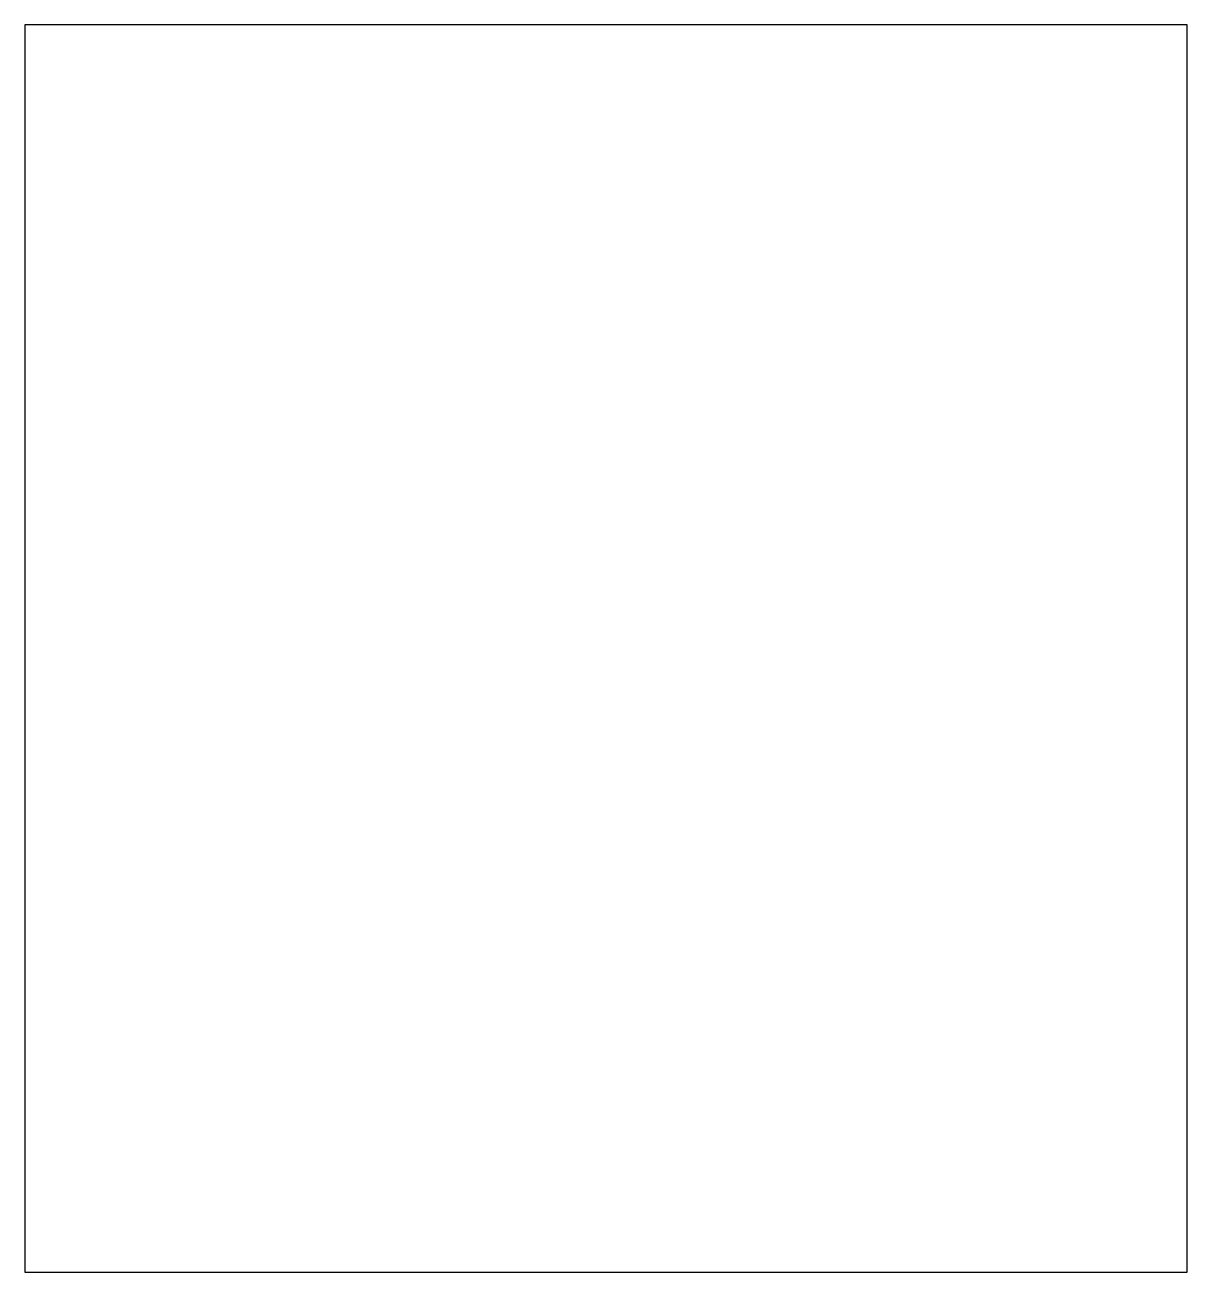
# Model space of a CAD drawing. Header units: inches. Extents: x 0 to 17, y 0 to 18.2.
import ezdxf

# ---------------------------------------------------------------- set-up
doc = ezdxf.new("R2010")
doc.units = ezdxf.units.IN
doc.header["$MEASUREMENT"] = 0

msp = doc.modelspace()

# ---------------------------------------------------------------- linework, layer by layer
msp.add_lwpolyline([(17, 0), (17, 18.25), (0, 18.25), (0, 0)], close=True)

doc.saveas('drawing.dxf')
